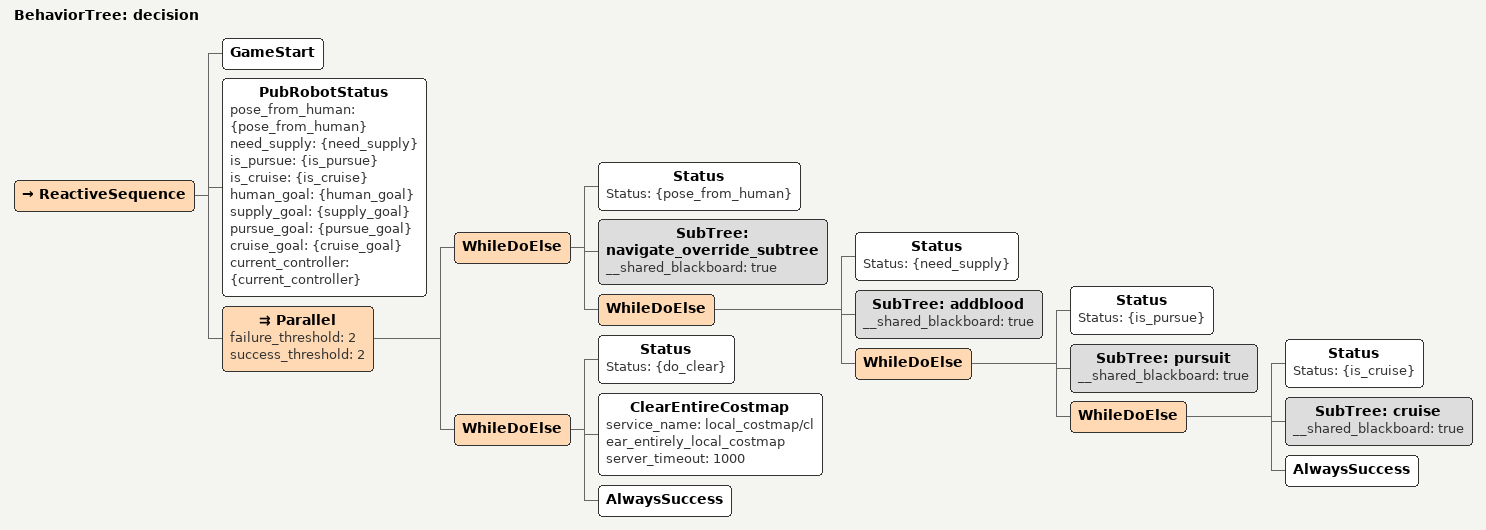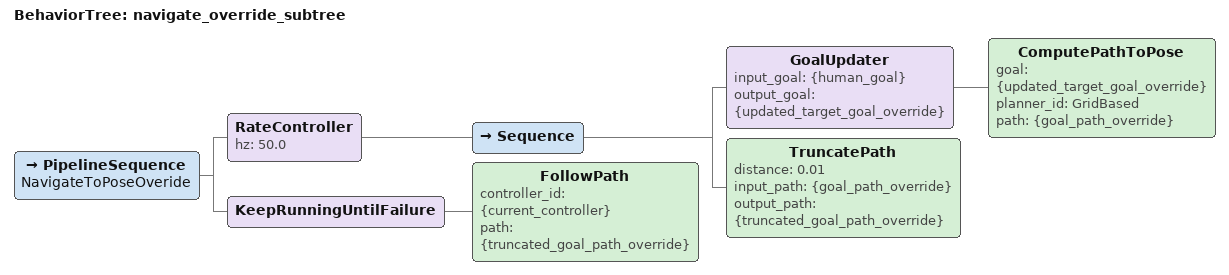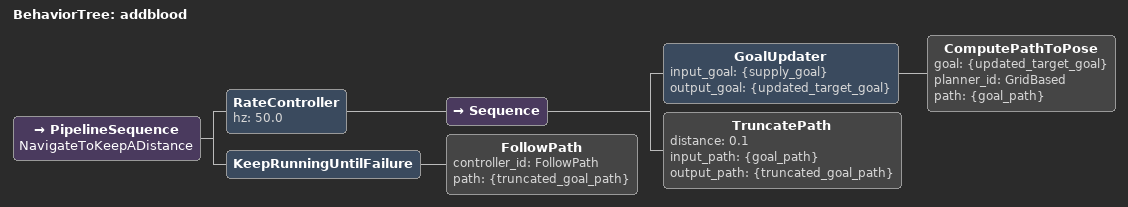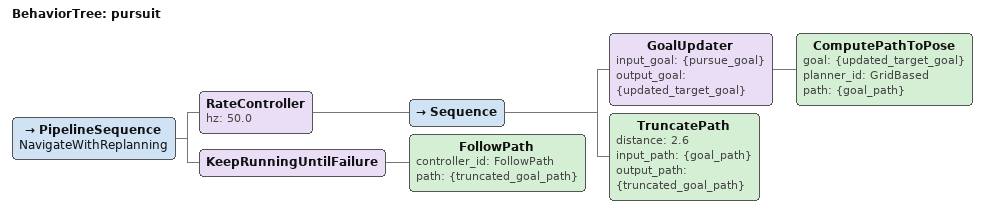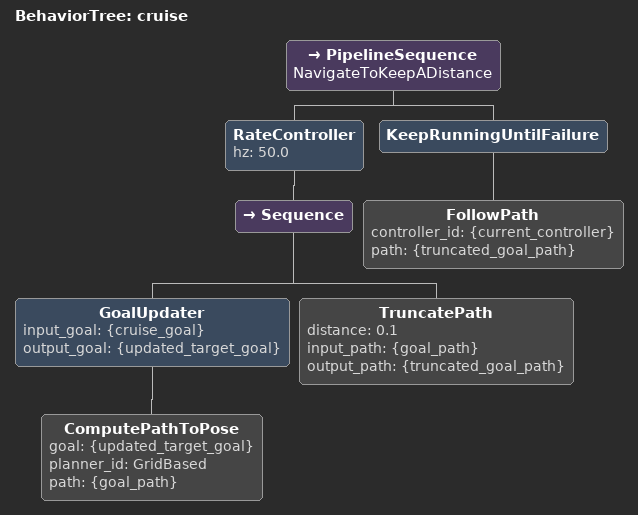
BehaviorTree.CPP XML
<?xml version="1.0" encoding="UTF-8"?>
<root BTCPP_format="3" main_tree_to_execute="decision">
    <BehaviorTree ID="decision">
        <ReactiveSequence>
            <GameStart/>
            <PubRobotStatus pose_from_human="{pose_from_human}" need_supply="{need_supply}" is_pursue="{is_pursue}" is_cruise="{is_cruise}" human_goal="{human_goal}" supply_goal="{supply_goal}" pursue_goal="{pursue_goal}" cruise_goal="{cruise_goal}" current_controller="{current_controller}"/>
            <Parallel failure_threshold="2" success_threshold="2">
                <WhileDoElse>
                    <Status Status="{pose_from_human}"/>
                    <SubTree ID="navigate_override_subtree" __shared_blackboard="true"/>
                    <WhileDoElse>
                        <Status Status="{need_supply}"/>
                        <SubTree ID="addblood" __shared_blackboard="true"/>
                        <WhileDoElse>
                            <Status Status="{is_pursue}"/>
                            <SubTree ID="pursuit" __shared_blackboard="true"/>
                            <WhileDoElse>
                                <Status Status="{is_cruise}"/>
                                <SubTree ID="cruise" __shared_blackboard="true"/>
                                <AlwaysSuccess/>
                            </WhileDoElse>
                        </WhileDoElse>
                    </WhileDoElse>
                </WhileDoElse>
                <WhileDoElse>
                    <Status Status="{do_clear}"/>
                    <ClearEntireCostmap service_name="local_costmap/clear_entirely_local_costmap" server_timeout="1000"/>
                    <AlwaysSuccess/>
                </WhileDoElse>
            </Parallel>
        </ReactiveSequence>
    </BehaviorTree>

    <BehaviorTree ID="navigate_override_subtree">
        <PipelineSequence name="NavigateToPoseOveride">
            <RateController hz="50.0">
                <Sequence>
                    <GoalUpdater input_goal="{human_goal}" output_goal="{updated_target_goal_override}">
                        <ComputePathToPose goal="{updated_target_goal_override}" planner_id="GridBased" path="{goal_path_override}"/>
                    </GoalUpdater>
                    <TruncatePath distance="0.01" input_path="{goal_path_override}" output_path="{truncated_goal_path_override}"/>
                </Sequence>
            </RateController>
            <KeepRunningUntilFailure>
                <FollowPath controller_id="{current_controller}" path="{truncated_goal_path_override}"/>
            </KeepRunningUntilFailure>
        </PipelineSequence>
    </BehaviorTree>

    <BehaviorTree ID="addblood">
        <PipelineSequence name="NavigateToKeepADistance">
            <RateController hz="50.0">
                <Sequence>
                    <GoalUpdater input_goal="{supply_goal}" output_goal="{updated_target_goal}">
                        <ComputePathToPose goal="{updated_target_goal}" planner_id="GridBased" path="{goal_path}"/>
                    </GoalUpdater>
                    <TruncatePath distance="0.1" input_path="{goal_path}" output_path="{truncated_goal_path}"/>
                </Sequence>
            </RateController>
            <KeepRunningUntilFailure>
                <FollowPath controller_id="FollowPath" path="{truncated_goal_path}"/>
            </KeepRunningUntilFailure>
        </PipelineSequence>
    </BehaviorTree>

    <BehaviorTree ID="pursuit">
        <PipelineSequence name="NavigateWithReplanning">
            <RateController hz="50.0">
                <Sequence>
                    <GoalUpdater input_goal="{pursue_goal}" output_goal="{updated_target_goal}">
                        <ComputePathToPose goal="{updated_target_goal}" planner_id="GridBased" path="{goal_path}"/>
                    </GoalUpdater>
                    <TruncatePath distance="2.6" input_path="{goal_path}" output_path="{truncated_goal_path}"/>
                </Sequence>
            </RateController>
            <KeepRunningUntilFailure>
                <FollowPath controller_id="FollowPath" path="{truncated_goal_path}"/>
            </KeepRunningUntilFailure>
        </PipelineSequence>
    </BehaviorTree>

    <BehaviorTree ID="cruise">
        <PipelineSequence name="NavigateToKeepADistance">
            <RateController hz="50.0">
                <Sequence>
                    <GoalUpdater input_goal="{cruise_goal}" output_goal="{updated_target_goal}">
                        <ComputePathToPose goal="{updated_target_goal}" planner_id="GridBased" path="{goal_path}"/>
                    </GoalUpdater>
                    <TruncatePath distance="0.1" input_path="{goal_path}" output_path="{truncated_goal_path}"/>
                </Sequence>
            </RateController>
            <KeepRunningUntilFailure>
                <FollowPath controller_id="{current_controller}" path="{truncated_goal_path}"/>
            </KeepRunningUntilFailure>
        </PipelineSequence>
    </BehaviorTree>

</root>
